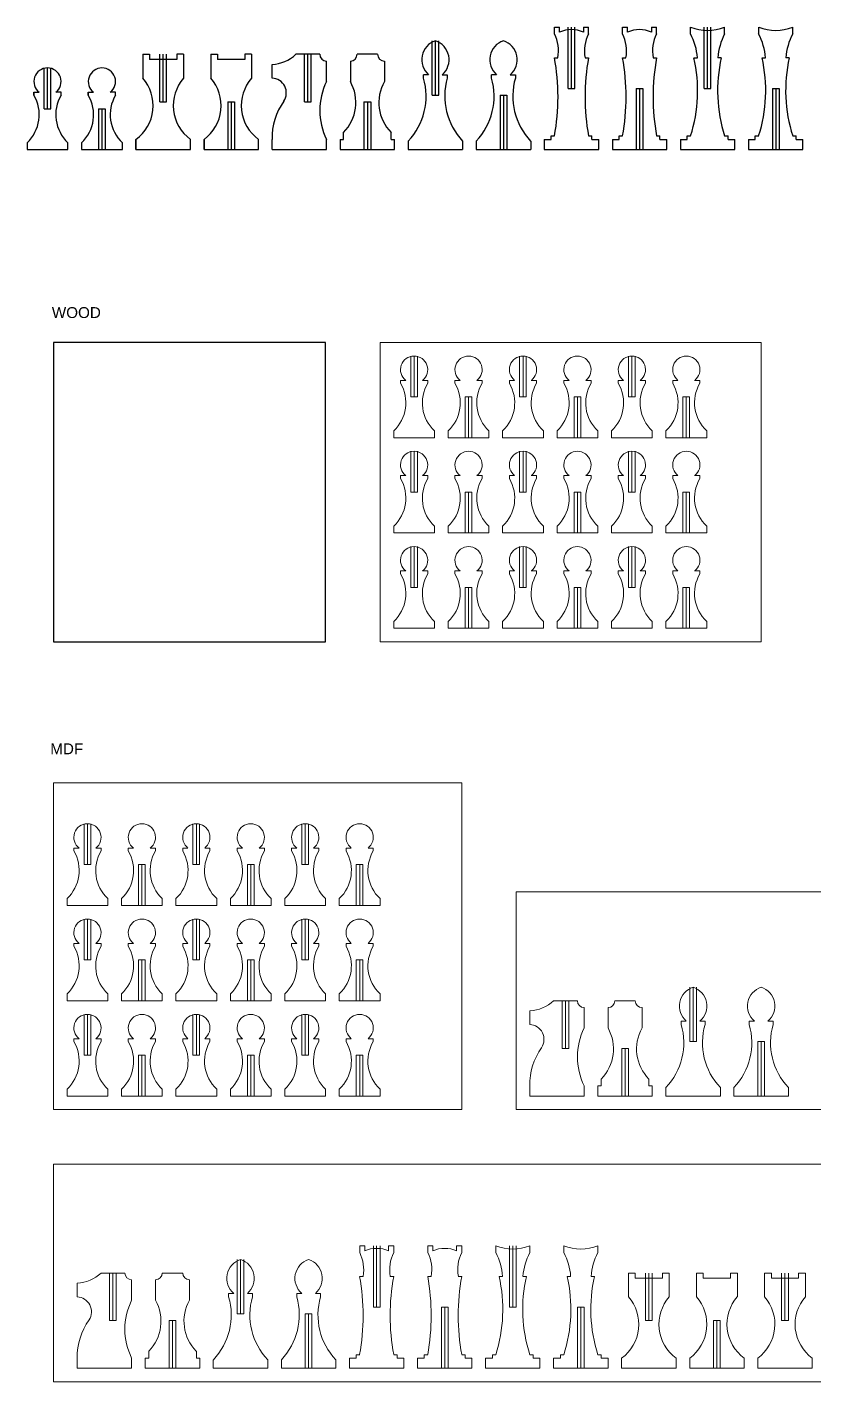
# Model space of a CAD drawing. Header units: inches. Extents: x 0.8 to 47.6, y -9.2 to 25.2.
# Drawn here: x 22.09 to 36.54, y -9.21 to 15.67 of the extents above; entities that cross this region are included whole.
import ezdxf

# ---------------------------------------------------------------- set-up
doc = ezdxf.new("R2010")
doc.units = ezdxf.units.IN
doc.header["$MEASUREMENT"] = 0
for name, color, linetype in [('Bishop', 4, 'Continuous'), ('King', 2, 'Continuous'), ('Knight', 5, 'Continuous'), ('Notches', 7, 'Continuous'), ('Pawn', 3, 'Continuous'), ('Queen', 6, 'Continuous'), ('Rook', 1, 'Continuous'), ('Stock', 7, 'Continuous')]:
    doc.layers.add(name, color=color, linetype=linetype)
doc.styles.get("Standard").update_dxf_attribs({"font": 'arial.ttf'})

# ---------------------------------------------------------------- blocks, each defined once
blk = doc.blocks.new('Pawn')
at = {"layer": 'Notches', "color": 1}
for p, q in [((0.313, 0.75), (0.313, 1.5)), ((0.375, 0.75), (0.375, 1.5)), ((0.436, 0.75), (0.436, 1.5)), ((0.313, 0.75), (0.375, 0.75)), ((0.375, 0.75), (0.436, 0.75)), ((1.313, 0.75), (1.375, 0.75)), ((1.313, 0.75), (1.313, 0)), ((1.375, 0.75), (1.375, 0)), ((1.375, 0.75), (1.436, 0.75)), ((1.436, 0.75), (1.436, 0))]:
    blk.add_line(p, q, dxfattribs=at)
at = {"layer": 'Pawn', "color": 1}
for p, q in [((0.125, 1.053), (0.125, 1)), ((1.125, 1.053), (1.125, 1))]:
    blk.add_line(p, q, dxfattribs=at)
for points in [[(0.125, 1), (0.125, 1.053), (0.221, 1.053)], [(0.625, 1), (0.625, 1.053), (0.529, 1.053)], [(1.125, 1), (1.125, 1.053), (1.221, 1.053)], [(1.625, 1), (1.625, 1.053), (1.529, 1.053)], [(0, 0.125), (0, 0), (0.75, 0), (0.75, 0.125)], [(1, 0.125), (1, 0), (1.75, 0), (1.75, 0.125)]]:
    blk.add_lwpolyline(points, dxfattribs=at)
for centre, radius, start, end in [((0.375, 1.25), 0.25, 307.9982, 232.0018), ((1.375, 1.25), 0.25, 307.9982, 232.0018), ((-0.485, 0.641), 0.708, 313.2333, 30.5065), ((1.235, 0.641), 0.708, 149.4935, 226.7667), ((0.515, 0.641), 0.708, 313.2333, 30.5065), ((2.235, 0.641), 0.708, 149.4935, 226.7667)]:
    blk.add_arc(centre, radius, start, end, dxfattribs=at)
blk = doc.blocks.new('Rook')
at = {"layer": 'Notches', "color": 1}
for p, q in [((0.438, 0.875), (0.438, 1.75)), ((0.5, 0.875), (0.5, 1.75)), ((0.561, 0.875), (0.561, 1.75)), ((0.438, 0.875), (0.5, 0.875)), ((0.5, 0.875), (0.561, 0.875)), ((1.688, 0.875), (1.75, 0.875)), ((1.688, 0.875), (1.688, 0)), ((1.75, 0.875), (1.75, 0)), ((1.75, 0.875), (1.811, 0.875)), ((1.811, 0.875), (1.811, 0))]:
    blk.add_line(p, q, dxfattribs=at)
at = {"layer": 'Rook', "color": 1}
for p, q in [((0.125, 1.75), (0.125, 1.312)), ((0.125, 1.75), (0.25, 1.75)), ((0.25, 1.75), (0.25, 1.656)), ((0.875, 1.75), (0.75, 1.75)), ((0.75, 1.75), (0.75, 1.656)), ((0.875, 1.75), (0.875, 1.312)), ((1.375, 1.75), (1.375, 1.312)), ((1.375, 1.75), (1.5, 1.75)), ((1.5, 1.75), (1.5, 1.656)), ((2.125, 1.75), (2, 1.75)), ((2, 1.75), (2, 1.656)), ((2.125, 1.75), (2.125, 1.312)), ((0.75, 1.656), (0.25, 1.656)), ((2, 1.656), (1.5, 1.656)), ((0, 0.188), (0, 0)), ((0, 0), (0, 0.188)), ((0, 0), (1, 0)), ((1, 0), (1, 0.188)), ((1.25, 0.188), (1.25, 0)), ((1.25, 0), (1.25, 0.188)), ((1.25, 0), (2.25, 0)), ((2.25, 0), (2.25, 0.188))]:
    blk.add_line(p, q, dxfattribs=at)
for centre, start, end in [((-0.453, 0.807), 306.1703, 41.1494), ((1.453, 0.807), 138.8506, 233.8297), ((0.797, 0.807), 306.1703, 41.1494), ((2.703, 0.807), 138.8506, 233.8297)]:
    blk.add_arc(centre, 0.768, start, end, dxfattribs=at)
blk = doc.blocks.new('Knight')
at = {"layer": 'Knight', "color": 1}
for p, q in [((0.875, 1.75), (0.438, 1.75)), ((1.938, 1.75), (1.562, 1.75)), ((0, 1.312), (0, 1.562)), ((1, 1.25), (1, 1.625)), ((1.438, 1.625), (1.438, 1.25)), ((2.062, 1.625), (2.062, 1.25)), ((1.312, 0.188), (1.312, 0.312)), ((2.188, 0.188), (2.188, 0.312)), ((0, 0), (0, 0.188)), ((0, 0), (1, 0)), ((1, 0), (1, 0.188)), ((1.25, 0.188), (1.25, 0)), ((1.25, 0.188), (1.312, 0.188)), ((1.25, 0), (2.25, 0)), ((2.188, 0.188), (2.25, 0.188)), ((2.25, 0), (2.25, 0.188))]:
    blk.add_line(p, q, dxfattribs=at)
for centre, radius, start, end in [((-0.044, 2.269), 0.708, 273.5448, 312.8524), ((1, 1.75), 0.125, 180, 270), ((1.438, 1.75), 0.125, 270, 0), ((2.062, 1.75), 0.125, 180, 270), ((-0.013, 1.038), 0.275, 326.9222, 87.2577), ((2.066, 0.719), 1.191, 153.519, 206.481), ((0.754, 0.864), 0.785, 315.3648, 29.4459), ((2.746, 0.864), 0.785, 150.5541, 224.6352), ((1.149, 0.214), 1.15, 144.1541, 181.3225)]:
    blk.add_arc(centre, radius, start, end, dxfattribs=at)
at = {"layer": 'Notches', "color": 1}
for p, q in [((0.595, 0.875), (0.595, 1.75)), ((0.656, 0.875), (0.656, 1.75)), ((0.718, 0.875), (0.718, 1.75)), ((0.595, 0.875), (0.656, 0.875)), ((0.656, 0.875), (0.718, 0.875)), ((1.688, 0.875), (1.75, 0.875)), ((1.688, 0.875), (1.688, 0)), ((1.75, 0.875), (1.75, 0)), ((1.75, 0.875), (1.811, 0.875)), ((1.811, 0.875), (1.811, 0))]:
    blk.add_line(p, q, dxfattribs=at)
blk = doc.blocks.new('Bishop')
at = {"layer": 'Bishop', "color": 1}
for p, q in [((0.375, 1.375), (0.281, 1.375)), ((0.281, 1.312), (0.281, 1.375)), ((0.625, 1.375), (0.719, 1.375)), ((0.719, 1.375), (0.719, 1.312)), ((1.625, 1.375), (1.531, 1.375)), ((1.531, 1.312), (1.531, 1.375)), ((1.875, 1.375), (1.969, 1.375)), ((1.969, 1.375), (1.969, 1.312)), ((0, 0.156), (0, 0)), ((0, 0), (1, 0)), ((1, 0.156), (1, 0)), ((1.25, 0.156), (1.25, 0)), ((1.25, 0), (2.25, 0)), ((2.25, 0.156), (2.25, 0))]:
    blk.add_line(p, q, dxfattribs=at)
for centre, radius, start, end in [((0.616, 1.652), 0.367, 108.4349, 228.9452), ((0.384, 1.652), 0.367, 311.0548, 71.5651), ((1.866, 1.652), 0.367, 108.4349, 228.9452), ((1.634, 1.652), 0.367, 311.0548, 71.5651), ((-0.864, 0.979), 1.193, 316.4213, 16.2361), ((1.864, 0.979), 1.193, 163.7639, 223.5787), ((0.386, 0.979), 1.193, 316.4213, 16.2361), ((3.114, 0.979), 1.193, 163.7639, 223.5787)]:
    blk.add_arc(centre, radius, start, end, dxfattribs=at)
at = {"layer": 'Notches', "color": 1}
for p, q in [((0.438, 1), (0.438, 2)), ((0.5, 1), (0.5, 2)), ((0.561, 1), (0.561, 2)), ((0.438, 1), (0.5, 1)), ((0.5, 1), (0.561, 1)), ((1.688, 1), (1.75, 1)), ((1.688, 1), (1.688, 0)), ((1.75, 1), (1.75, 0)), ((1.75, 1), (1.811, 1)), ((1.811, 1), (1.811, 0))]:
    blk.add_line(p, q, dxfattribs=at)
blk = doc.blocks.new('King')
at = {"layer": 'King', "color": 1}
for p, q in [((0.188, 2.25), (0.281, 2.25)), ((0.188, 2.125), (0.188, 2.25)), ((0.281, 2.156), (0.281, 2.25)), ((0.719, 2.25), (0.812, 2.25)), ((0.719, 2.25), (0.719, 2.156)), ((0.812, 2.125), (0.812, 2.25)), ((1.437, 2.25), (1.531, 2.25)), ((1.437, 2.125), (1.437, 2.25)), ((1.531, 2.156), (1.531, 2.25)), ((1.969, 2.25), (2.062, 2.25)), ((1.969, 2.25), (1.969, 2.156)), ((2.062, 2.125), (2.062, 2.25)), ((0.188, 1.688), (0.25, 1.688)), ((0.75, 1.688), (0.812, 1.688)), ((1.437, 1.688), (1.5, 1.688)), ((2, 1.688), (2.062, 1.688)), ((0.125, 0.25), (0.188, 0.25)), ((0.125, 0.188), (0.125, 0.25)), ((0.812, 0.25), (0.875, 0.25)), ((0.875, 0.188), (0.875, 0.25)), ((1.375, 0.25), (1.437, 0.25)), ((1.375, 0.188), (1.375, 0.25)), ((2.062, 0.25), (2.125, 0.25)), ((2.125, 0.188), (2.125, 0.25)), ((0, 0.188), (0, 0)), ((0, 0.188), (0.125, 0.188)), ((0, 0), (1, 0)), ((0.875, 0.188), (1, 0.188)), ((1, 0), (1, 0.188)), ((1.25, 0.188), (1.25, 0)), ((1.25, 0.188), (1.375, 0.188)), ((1.25, 0), (2.25, 0)), ((2.125, 0.188), (2.25, 0.188)), ((2.25, 0), (2.25, 0.188))]:
    blk.add_line(p, q, dxfattribs=at)
for centre, radius, start, end in [((-0.438, 1.812), 0.699, 349.6952, 26.5651), ((0.5, 1.669), 0.534, 65.8105, 114.1895), ((1.437, 1.812), 0.699, 153.4349, 190.3048), ((0.812, 1.812), 0.699, 349.6952, 26.5651), ((1.75, 1.669), 0.534, 65.8105, 114.1895), ((2.687, 1.812), 0.699, 153.4349, 190.3048), ((-3.789, 0.969), 4.041, 349.7546, 10.2454), ((4.789, 0.969), 4.041, 169.7546, 190.2454), ((-2.539, 0.969), 4.041, 349.7546, 10.2454), ((6.039, 0.969), 4.041, 169.7546, 190.2454)]:
    blk.add_arc(centre, radius, start, end, dxfattribs=at)
at = {"layer": 'Notches', "color": 1}
for p, q in [((0.438, 1.125), (0.438, 2.25)), ((0.5, 1.125), (0.5, 2.25)), ((0.561, 1.125), (0.561, 2.25)), ((0.438, 1.125), (0.5, 1.125)), ((0.5, 1.125), (0.561, 1.125)), ((1.688, 1.125), (1.75, 1.125)), ((1.688, 1.125), (1.688, 0)), ((1.75, 1.125), (1.75, 0)), ((1.75, 1.125), (1.811, 1.125)), ((1.811, 1.125), (1.811, 0))]:
    blk.add_line(p, q, dxfattribs=at)
blk = doc.blocks.new('Queen')
at = {"layer": 'Notches', "color": 1}
for p, q in [((0.438, 1.125), (0.438, 2.25)), ((0.5, 1.125), (0.5, 2.25)), ((0.561, 1.125), (0.561, 2.25)), ((0.438, 1.125), (0.5, 1.125)), ((0.5, 1.125), (0.561, 1.125)), ((1.689, 1.125), (1.75, 1.125)), ((1.689, 1.125), (1.689, 0)), ((1.75, 1.125), (1.75, 0)), ((1.75, 1.125), (1.812, 1.125)), ((1.812, 1.125), (1.812, 0))]:
    blk.add_line(p, q, dxfattribs=at)
at = {"layer": 'Queen', "color": 1}
for p, q in [((0.188, 2.125), (0.188, 2.25)), ((0.812, 2.125), (0.812, 2.25)), ((1.438, 2.125), (1.438, 2.25)), ((2.063, 2.125), (2.063, 2.25)), ((0.25, 1.688), (0.312, 1.688)), ((0.75, 1.688), (0.688, 1.688)), ((1.5, 1.688), (1.563, 1.688)), ((2, 1.688), (1.938, 1.688)), ((0.125, 0.25), (0.188, 0.25)), ((0.125, 0.188), (0.125, 0.25)), ((0.812, 0.25), (0.875, 0.25)), ((0.875, 0.188), (0.875, 0.25)), ((1.375, 0.25), (1.438, 0.25)), ((1.375, 0.188), (1.375, 0.25)), ((2.063, 0.25), (2.125, 0.25)), ((2.125, 0.188), (2.125, 0.25)), ((0, 0.188), (0, 0)), ((0, 0.188), (0.125, 0.188)), ((0, 0), (1, 0)), ((0.875, 0.188), (1, 0.188)), ((1, 0), (1, 0.188)), ((1.25, 0.188), (1.25, 0)), ((1.25, 0.188), (1.375, 0.188)), ((1.25, 0), (2.25, 0)), ((2.125, 0.188), (2.25, 0.188)), ((2.25, 0), (2.25, 0.188))]:
    blk.add_line(p, q, dxfattribs=at)
for centre, radius, start, end in [((0.5, 3), 0.812, 247.3801, 292.6199), ((1.75, 3), 0.812, 247.3801, 292.6199), ((-0.792, 1.609), 1.107, 4.0843, 27.8065), ((1.792, 1.609), 1.107, 152.1935, 175.9157), ((0.458, 1.609), 1.107, 4.0843, 27.8065), ((3.042, 1.609), 1.107, 152.1935, 175.9157), ((-2.417, 1.083), 2.734, 342.2553, 12.7656), ((3.417, 1.083), 2.734, 167.2344, 197.7447), ((-1.167, 1.083), 2.734, 342.2553, 12.7656), ((4.667, 1.083), 2.734, 167.2344, 197.7447)]:
    blk.add_arc(centre, radius, start, end, dxfattribs=at)

msp = doc.modelspace()

# ---------------------------------------------------------------- linework, layer by layer
at = {"layer": 'Bishop', "color": 5, "linetype": 'Continuous', "lineweight": 0}
for p, q in [((34.196, -2.588), (34.102, -2.588)), ((34.102, -2.65), (34.102, -2.588)), ((34.446, -2.588), (34.539, -2.588)), ((34.539, -2.588), (34.539, -2.65)), ((35.446, -2.588), (35.352, -2.588)), ((35.352, -2.65), (35.352, -2.588)), ((35.696, -2.588), (35.789, -2.588)), ((35.789, -2.588), (35.789, -2.65)), ((33.821, -3.807), (33.821, -3.963)), ((33.821, -3.963), (34.821, -3.963)), ((34.821, -3.807), (34.821, -3.963)), ((35.071, -3.807), (35.071, -3.963)), ((35.071, -3.963), (36.071, -3.963)), ((36.071, -3.807), (36.071, -3.963)), ((25.883, -7.588), (25.789, -7.588)), ((25.789, -7.65), (25.789, -7.588)), ((26.133, -7.588), (26.227, -7.588)), ((26.227, -7.588), (26.227, -7.65)), ((27.133, -7.588), (27.039, -7.588)), ((27.039, -7.65), (27.039, -7.588)), ((27.383, -7.588), (27.477, -7.588)), ((27.477, -7.588), (27.477, -7.65)), ((25.508, -8.807), (25.508, -8.963)), ((26.508, -8.807), (26.508, -8.963)), ((26.758, -8.807), (26.758, -8.963)), ((27.758, -8.807), (27.758, -8.963)), ((25.508, -8.963), (26.508, -8.963)), ((26.758, -8.963), (27.758, -8.963))]:
    msp.add_line(p, q, dxfattribs=at)
for centre, radius, start, end in [((34.437, -2.311), 0.367, 108.4349, 228.9452), ((34.205, -2.311), 0.367, 311.0548, 71.5651), ((35.687, -2.311), 0.367, 108.4349, 228.9452), ((35.455, -2.311), 0.367, 311.0548, 71.5651), ((32.956, -2.984), 1.193, 316.4213, 16.2361), ((35.685, -2.984), 1.193, 163.7639, 223.5787), ((34.206, -2.984), 1.193, 316.4213, 16.2361), ((36.935, -2.984), 1.193, 163.7639, 223.5787), ((26.124, -7.311), 0.367, 108.4349, 228.9452), ((25.892, -7.311), 0.367, 311.0548, 71.5651), ((27.374, -7.311), 0.367, 108.4349, 228.9452), ((27.142, -7.311), 0.367, 311.0548, 71.5651), ((24.644, -7.984), 1.193, 316.4213, 16.2361), ((27.373, -7.984), 1.193, 163.7639, 223.5787), ((25.894, -7.984), 1.193, 316.4213, 16.2361), ((28.623, -7.984), 1.193, 163.7639, 223.5787)]:
    msp.add_arc(centre, radius, start, end, dxfattribs=at)
at = {"layer": 'King', "color": 5, "linetype": 'Continuous', "lineweight": 0}
for p, q in [((28.196, -6.713), (28.289, -6.713)), ((28.196, -6.838), (28.196, -6.713)), ((28.289, -6.807), (28.289, -6.713)), ((28.727, -6.713), (28.821, -6.713)), ((28.727, -6.713), (28.727, -6.807)), ((28.821, -6.838), (28.821, -6.713)), ((29.446, -6.713), (29.539, -6.713)), ((29.446, -6.838), (29.446, -6.713)), ((29.539, -6.807), (29.539, -6.713)), ((29.977, -6.713), (30.071, -6.713)), ((29.977, -6.713), (29.977, -6.807)), ((30.071, -6.838), (30.071, -6.713)), ((28.196, -7.275), (28.258, -7.275)), ((28.758, -7.275), (28.821, -7.275)), ((29.446, -7.275), (29.508, -7.275)), ((30.008, -7.275), (30.071, -7.275)), ((28.008, -8.775), (28.008, -8.963)), ((28.008, -8.775), (28.133, -8.775)), ((28.133, -8.713), (28.196, -8.713)), ((28.133, -8.775), (28.133, -8.713)), ((28.821, -8.713), (28.883, -8.713)), ((28.883, -8.775), (28.883, -8.713)), ((28.883, -8.775), (29.008, -8.775)), ((29.008, -8.963), (29.008, -8.775)), ((29.258, -8.775), (29.258, -8.963)), ((29.258, -8.775), (29.383, -8.775)), ((29.383, -8.713), (29.446, -8.713)), ((29.383, -8.775), (29.383, -8.713)), ((30.071, -8.713), (30.133, -8.713)), ((30.133, -8.775), (30.133, -8.713)), ((30.133, -8.775), (30.258, -8.775)), ((30.258, -8.963), (30.258, -8.775)), ((28.008, -8.963), (29.008, -8.963)), ((29.258, -8.963), (30.258, -8.963))]:
    msp.add_line(p, q, dxfattribs=at)
for centre, radius, start, end in [((27.571, -7.15), 0.699, 349.6952, 26.5651), ((28.508, -7.294), 0.534, 65.8105, 114.1895), ((29.446, -7.15), 0.699, 153.4349, 190.3048), ((28.821, -7.15), 0.699, 349.6952, 26.5651), ((29.758, -7.294), 0.534, 65.8105, 114.1895), ((30.696, -7.15), 0.699, 153.4349, 190.3048), ((24.219, -7.994), 4.041, 349.7546, 10.2454), ((32.797, -7.994), 4.041, 169.7546, 190.2454), ((25.469, -7.994), 4.041, 349.7546, 10.2454), ((34.047, -7.994), 4.041, 169.7546, 190.2454)]:
    msp.add_arc(centre, radius, start, end, dxfattribs=at)
at = {"layer": 'Knight', "color": 5, "linetype": 'Continuous', "lineweight": 0}
for p, q in [((32.196, -2.213), (31.758, -2.213)), ((33.258, -2.213), (32.883, -2.213)), ((31.321, -2.65), (31.321, -2.4)), ((32.321, -2.713), (32.321, -2.338)), ((32.758, -2.338), (32.758, -2.713)), ((33.383, -2.338), (33.383, -2.713)), ((32.633, -3.775), (32.633, -3.65)), ((33.508, -3.775), (33.508, -3.65)), ((31.321, -3.963), (31.321, -3.775)), ((31.321, -3.963), (32.321, -3.963)), ((32.321, -3.963), (32.321, -3.775)), ((32.571, -3.775), (32.571, -3.963)), ((32.571, -3.775), (32.633, -3.775)), ((32.571, -3.963), (33.571, -3.963)), ((33.508, -3.775), (33.571, -3.775)), ((33.571, -3.963), (33.571, -3.775)), ((23.883, -7.213), (23.446, -7.213)), ((24.946, -7.213), (24.571, -7.213)), ((23.008, -7.65), (23.008, -7.4)), ((24.008, -7.713), (24.008, -7.338)), ((24.446, -7.338), (24.446, -7.713)), ((25.071, -7.338), (25.071, -7.713)), ((24.321, -8.775), (24.321, -8.65)), ((25.196, -8.775), (25.196, -8.65)), ((23.008, -8.963), (23.008, -8.775)), ((24.008, -8.963), (24.008, -8.775)), ((24.258, -8.775), (24.258, -8.963)), ((24.258, -8.775), (24.321, -8.775)), ((25.196, -8.775), (25.258, -8.775)), ((25.258, -8.963), (25.258, -8.775)), ((23.008, -8.963), (24.008, -8.963)), ((24.258, -8.963), (25.258, -8.963))]:
    msp.add_line(p, q, dxfattribs=at)
for centre, radius, start, end in [((31.277, -1.694), 0.708, 273.5448, 312.8524), ((32.321, -2.213), 0.125, 180, 270), ((32.758, -2.213), 0.125, 270, 0), ((33.383, -2.213), 0.125, 180, 270), ((31.307, -2.925), 0.275, 326.9222, 87.2577), ((33.387, -3.244), 1.191, 153.519, 206.481), ((32.074, -3.099), 0.785, 315.3648, 29.4459), ((34.067, -3.099), 0.785, 150.5541, 224.6352), ((32.47, -3.749), 1.15, 144.1541, 181.3225), ((22.964, -6.694), 0.708, 273.5448, 312.8524), ((24.008, -7.213), 0.125, 180, 270), ((24.446, -7.213), 0.125, 270, 0), ((25.071, -7.213), 0.125, 180, 270), ((22.995, -7.925), 0.275, 326.9222, 87.2577), ((25.074, -8.244), 1.191, 153.519, 206.481), ((23.762, -8.099), 0.785, 315.3648, 29.4459), ((25.754, -8.099), 0.785, 150.5541, 224.6352), ((24.158, -8.749), 1.15, 144.1541, 181.3225)]:
    msp.add_arc(centre, radius, start, end, dxfattribs=at)
at = {"layer": 'Notches', "color": 5, "linetype": 'Continuous', "lineweight": 0}
for p, q in [((29.134, 8.877), (29.134, 9.627)), ((29.196, 8.877), (29.196, 9.627)), ((29.257, 8.877), (29.257, 9.627)), ((31.134, 8.877), (31.134, 9.627)), ((31.196, 8.877), (31.196, 9.627)), ((31.257, 8.877), (31.257, 9.627)), ((33.134, 8.877), (33.134, 9.627)), ((33.196, 8.877), (33.196, 9.627)), ((33.257, 8.877), (33.257, 9.627)), ((29.134, 8.877), (29.196, 8.877)), ((29.196, 8.877), (29.257, 8.877)), ((30.134, 8.877), (30.196, 8.877)), ((30.134, 8.877), (30.134, 8.127)), ((30.196, 8.877), (30.196, 8.127)), ((30.196, 8.877), (30.257, 8.877)), ((30.257, 8.877), (30.257, 8.127)), ((31.134, 8.877), (31.196, 8.877)), ((31.196, 8.877), (31.257, 8.877)), ((32.134, 8.877), (32.196, 8.877)), ((32.134, 8.877), (32.134, 8.127)), ((32.196, 8.877), (32.196, 8.127)), ((32.196, 8.877), (32.257, 8.877)), ((32.257, 8.877), (32.257, 8.127)), ((33.134, 8.877), (33.196, 8.877)), ((33.196, 8.877), (33.257, 8.877)), ((34.134, 8.877), (34.196, 8.877)), ((34.134, 8.877), (34.134, 8.127)), ((34.196, 8.877), (34.196, 8.127)), ((34.196, 8.877), (34.257, 8.877)), ((34.257, 8.877), (34.257, 8.127)), ((29.134, 7.127), (29.134, 7.877)), ((29.196, 7.127), (29.196, 7.877)), ((29.257, 7.127), (29.257, 7.877)), ((31.134, 7.127), (31.134, 7.877)), ((31.196, 7.127), (31.196, 7.877)), ((31.257, 7.127), (31.257, 7.877)), ((33.134, 7.127), (33.134, 7.877)), ((33.196, 7.127), (33.196, 7.877)), ((33.257, 7.127), (33.257, 7.877)), ((29.134, 7.127), (29.196, 7.127)), ((29.196, 7.127), (29.257, 7.127)), ((30.134, 7.127), (30.196, 7.127)), ((30.134, 7.127), (30.134, 6.377)), ((30.196, 7.127), (30.196, 6.377)), ((30.196, 7.127), (30.257, 7.127)), ((30.257, 7.127), (30.257, 6.377)), ((31.134, 7.127), (31.196, 7.127)), ((31.196, 7.127), (31.257, 7.127)), ((32.134, 7.127), (32.196, 7.127)), ((32.134, 7.127), (32.134, 6.377)), ((32.196, 7.127), (32.196, 6.377)), ((32.196, 7.127), (32.257, 7.127)), ((32.257, 7.127), (32.257, 6.377)), ((33.134, 7.127), (33.196, 7.127)), ((33.196, 7.127), (33.257, 7.127)), ((34.134, 7.127), (34.196, 7.127)), ((34.134, 7.127), (34.134, 6.377)), ((34.196, 7.127), (34.196, 6.377)), ((34.196, 7.127), (34.257, 7.127)), ((34.257, 7.127), (34.257, 6.377)), ((29.134, 5.377), (29.134, 6.127)), ((29.196, 5.377), (29.196, 6.127)), ((29.257, 5.377), (29.257, 6.127)), ((31.134, 5.377), (31.134, 6.127)), ((31.196, 5.377), (31.196, 6.127)), ((31.257, 5.377), (31.257, 6.127)), ((33.134, 5.377), (33.134, 6.127)), ((33.196, 5.377), (33.196, 6.127)), ((33.257, 5.377), (33.257, 6.127)), ((29.134, 5.377), (29.196, 5.377)), ((29.196, 5.377), (29.257, 5.377)), ((30.134, 5.377), (30.196, 5.377)), ((30.134, 5.377), (30.134, 4.627)), ((30.196, 5.377), (30.196, 4.627)), ((30.196, 5.377), (30.257, 5.377)), ((30.257, 5.377), (30.257, 4.627)), ((31.134, 5.377), (31.196, 5.377)), ((31.196, 5.377), (31.257, 5.377)), ((32.134, 5.377), (32.196, 5.377)), ((32.134, 5.377), (32.134, 4.627)), ((32.196, 5.377), (32.196, 4.627)), ((32.196, 5.377), (32.257, 5.377)), ((32.257, 5.377), (32.257, 4.627)), ((33.134, 5.377), (33.196, 5.377)), ((33.196, 5.377), (33.257, 5.377)), ((34.134, 5.377), (34.196, 5.377)), ((34.134, 5.377), (34.134, 4.627)), ((34.196, 5.377), (34.196, 4.627)), ((34.196, 5.377), (34.257, 5.377)), ((34.257, 5.377), (34.257, 4.627)), ((23.134, 0.287), (23.134, 1.037)), ((23.196, 0.287), (23.196, 1.037)), ((23.257, 0.287), (23.257, 1.037)), ((25.134, 0.287), (25.134, 1.037)), ((25.196, 0.287), (25.196, 1.037)), ((25.257, 0.287), (25.257, 1.037)), ((27.134, 0.287), (27.134, 1.037)), ((27.196, 0.287), (27.196, 1.037)), ((27.257, 0.287), (27.257, 1.037)), ((23.134, 0.287), (23.196, 0.287)), ((23.196, 0.287), (23.257, 0.287)), ((24.134, 0.287), (24.196, 0.287)), ((24.134, 0.287), (24.134, -0.463)), ((24.196, 0.287), (24.196, -0.463)), ((24.196, 0.287), (24.257, 0.287)), ((24.257, 0.287), (24.257, -0.463)), ((25.134, 0.287), (25.196, 0.287)), ((25.196, 0.287), (25.257, 0.287)), ((26.134, 0.287), (26.196, 0.287)), ((26.134, 0.287), (26.134, -0.463)), ((26.196, 0.287), (26.196, -0.463)), ((26.196, 0.287), (26.257, 0.287)), ((26.257, 0.287), (26.257, -0.463)), ((27.134, 0.287), (27.196, 0.287)), ((27.196, 0.287), (27.257, 0.287)), ((28.134, 0.287), (28.196, 0.287)), ((28.134, 0.287), (28.134, -0.463)), ((28.196, 0.287), (28.196, -0.463)), ((28.196, 0.287), (28.257, 0.287)), ((28.257, 0.287), (28.257, -0.463)), ((23.134, -1.463), (23.134, -0.713)), ((23.196, -1.463), (23.196, -0.713)), ((23.257, -1.463), (23.257, -0.713)), ((25.134, -1.463), (25.134, -0.713)), ((25.196, -1.463), (25.196, -0.713)), ((25.257, -1.463), (25.257, -0.713)), ((27.134, -1.463), (27.134, -0.713)), ((27.196, -1.463), (27.196, -0.713)), ((27.257, -1.463), (27.257, -0.713)), ((23.134, -1.463), (23.196, -1.463)), ((23.196, -1.463), (23.257, -1.463)), ((24.134, -1.463), (24.196, -1.463)), ((24.134, -1.463), (24.134, -2.213)), ((24.196, -1.463), (24.196, -2.213)), ((24.196, -1.463), (24.257, -1.463)), ((24.257, -1.463), (24.257, -2.213)), ((25.134, -1.463), (25.196, -1.463)), ((25.196, -1.463), (25.257, -1.463)), ((26.134, -1.463), (26.196, -1.463)), ((26.134, -1.463), (26.134, -2.213)), ((26.196, -1.463), (26.196, -2.213)), ((26.196, -1.463), (26.257, -1.463)), ((26.257, -1.463), (26.257, -2.213)), ((27.134, -1.463), (27.196, -1.463)), ((27.196, -1.463), (27.257, -1.463)), ((28.134, -1.463), (28.196, -1.463)), ((28.134, -1.463), (28.134, -2.213)), ((28.196, -1.463), (28.196, -2.213)), ((28.196, -1.463), (28.257, -1.463)), ((28.257, -1.463), (28.257, -2.213)), ((34.259, -2.963), (34.259, -1.963)), ((34.321, -2.963), (34.321, -1.963)), ((34.382, -2.963), (34.382, -1.963)), ((31.915, -3.088), (31.915, -2.213)), ((31.977, -3.088), (31.977, -2.213)), ((32.038, -3.088), (32.038, -2.213)), ((23.134, -3.213), (23.134, -2.463)), ((23.196, -3.213), (23.196, -2.463)), ((23.257, -3.213), (23.257, -2.463)), ((25.134, -3.213), (25.134, -2.463)), ((25.196, -3.213), (25.196, -2.463)), ((25.257, -3.213), (25.257, -2.463)), ((27.134, -3.213), (27.134, -2.463)), ((27.196, -3.213), (27.196, -2.463)), ((27.257, -3.213), (27.257, -2.463)), ((34.259, -2.963), (34.321, -2.963)), ((34.321, -2.963), (34.382, -2.963)), ((35.509, -2.963), (35.571, -2.963)), ((35.509, -2.963), (35.509, -3.963)), ((35.571, -2.963), (35.571, -3.963)), ((35.571, -2.963), (35.632, -2.963)), ((35.632, -2.963), (35.632, -3.963)), ((23.134, -3.213), (23.196, -3.213)), ((23.196, -3.213), (23.257, -3.213)), ((24.134, -3.213), (24.196, -3.213)), ((24.134, -3.213), (24.134, -3.963)), ((24.196, -3.213), (24.196, -3.963)), ((24.196, -3.213), (24.257, -3.213)), ((24.257, -3.213), (24.257, -3.963)), ((25.134, -3.213), (25.196, -3.213)), ((25.196, -3.213), (25.257, -3.213)), ((26.134, -3.213), (26.196, -3.213)), ((26.134, -3.213), (26.134, -3.963)), ((26.196, -3.213), (26.196, -3.963)), ((26.196, -3.213), (26.257, -3.213)), ((26.257, -3.213), (26.257, -3.963)), ((27.134, -3.213), (27.196, -3.213)), ((27.196, -3.213), (27.257, -3.213)), ((28.134, -3.213), (28.196, -3.213)), ((28.134, -3.213), (28.134, -3.963)), ((28.196, -3.213), (28.196, -3.963)), ((28.196, -3.213), (28.257, -3.213)), ((28.257, -3.213), (28.257, -3.963)), ((31.915, -3.088), (31.977, -3.088)), ((31.977, -3.088), (32.038, -3.088)), ((33.009, -3.088), (33.071, -3.088)), ((33.009, -3.088), (33.009, -3.963)), ((33.071, -3.088), (33.071, -3.963)), ((33.071, -3.088), (33.132, -3.088)), ((33.132, -3.088), (33.132, -3.963)), ((28.447, -7.838), (28.447, -6.713)), ((28.508, -7.838), (28.508, -6.713)), ((28.57, -7.838), (28.57, -6.713)), ((30.947, -7.838), (30.947, -6.713)), ((31.008, -7.838), (31.008, -6.713)), ((31.07, -7.838), (31.07, -6.713)), ((25.947, -7.963), (25.947, -6.963)), ((26.008, -7.963), (26.008, -6.963)), ((26.07, -7.963), (26.07, -6.963)), ((23.603, -8.088), (23.603, -7.213)), ((23.664, -8.088), (23.664, -7.213)), ((23.726, -8.088), (23.726, -7.213)), ((33.447, -8.088), (33.447, -7.213)), ((33.508, -8.088), (33.508, -7.213)), ((33.57, -8.088), (33.57, -7.213)), ((35.947, -8.088), (35.947, -7.213)), ((36.008, -8.088), (36.008, -7.213)), ((36.07, -8.088), (36.07, -7.213)), ((28.447, -7.838), (28.508, -7.838)), ((28.508, -7.838), (28.57, -7.838)), ((29.697, -7.838), (29.758, -7.838)), ((29.697, -7.838), (29.697, -8.963)), ((29.758, -7.838), (29.758, -8.963)), ((29.758, -7.838), (29.82, -7.838)), ((29.82, -7.838), (29.82, -8.963)), ((30.947, -7.838), (31.008, -7.838)), ((31.008, -7.838), (31.07, -7.838)), ((32.197, -7.838), (32.258, -7.838)), ((32.197, -7.838), (32.197, -8.963)), ((32.258, -7.838), (32.258, -8.963)), ((32.258, -7.838), (32.32, -7.838)), ((32.32, -7.838), (32.32, -8.963)), ((23.603, -8.088), (23.664, -8.088)), ((23.664, -8.088), (23.726, -8.088)), ((24.697, -8.088), (24.758, -8.088)), ((24.697, -8.088), (24.697, -8.963)), ((24.758, -8.088), (24.758, -8.963)), ((24.758, -8.088), (24.82, -8.088)), ((24.82, -8.088), (24.82, -8.963)), ((25.947, -7.963), (26.008, -7.963)), ((26.008, -7.963), (26.07, -7.963)), ((27.197, -7.963), (27.258, -7.963)), ((27.197, -7.963), (27.197, -8.963)), ((27.258, -7.963), (27.258, -8.963)), ((27.258, -7.963), (27.32, -7.963)), ((27.32, -7.963), (27.32, -8.963)), ((33.447, -8.088), (33.508, -8.088)), ((33.508, -8.088), (33.57, -8.088)), ((34.697, -8.088), (34.758, -8.088)), ((34.697, -8.088), (34.697, -8.963)), ((34.758, -8.088), (34.758, -8.963)), ((34.758, -8.088), (34.82, -8.088)), ((34.82, -8.088), (34.82, -8.963)), ((35.947, -8.088), (36.008, -8.088)), ((36.008, -8.088), (36.07, -8.088))]:
    msp.add_line(p, q, dxfattribs=at)
at = {"layer": 'Pawn', "color": 5, "linetype": 'Continuous', "lineweight": 0}
for p, q in [((28.946, 9.18), (28.946, 9.127)), ((29.946, 9.18), (29.946, 9.127)), ((30.946, 9.18), (30.946, 9.127)), ((31.946, 9.18), (31.946, 9.127)), ((32.946, 9.18), (32.946, 9.127)), ((33.946, 9.18), (33.946, 9.127)), ((28.946, 7.43), (28.946, 7.377)), ((29.946, 7.43), (29.946, 7.377)), ((30.946, 7.43), (30.946, 7.377)), ((31.946, 7.43), (31.946, 7.377)), ((32.946, 7.43), (32.946, 7.377)), ((33.946, 7.43), (33.946, 7.377)), ((28.946, 5.68), (28.946, 5.627)), ((29.946, 5.68), (29.946, 5.627)), ((30.946, 5.68), (30.946, 5.627)), ((31.946, 5.68), (31.946, 5.627)), ((32.946, 5.68), (32.946, 5.627)), ((33.946, 5.68), (33.946, 5.627)), ((22.946, 0.59), (22.946, 0.537)), ((23.946, 0.59), (23.946, 0.537)), ((24.946, 0.59), (24.946, 0.537)), ((25.946, 0.59), (25.946, 0.537)), ((26.946, 0.59), (26.946, 0.537)), ((27.946, 0.59), (27.946, 0.537)), ((22.946, -1.16), (22.946, -1.213)), ((23.946, -1.16), (23.946, -1.213)), ((24.946, -1.16), (24.946, -1.213)), ((25.946, -1.16), (25.946, -1.213)), ((26.946, -1.16), (26.946, -1.213)), ((27.946, -1.16), (27.946, -1.213)), ((22.946, -2.91), (22.946, -2.963)), ((23.946, -2.91), (23.946, -2.963)), ((24.946, -2.91), (24.946, -2.963)), ((25.946, -2.91), (25.946, -2.963)), ((26.946, -2.91), (26.946, -2.963)), ((27.946, -2.91), (27.946, -2.963))]:
    msp.add_line(p, q, dxfattribs=at)
for points in [[(28.946, 9.127), (28.946, 9.18), (29.042, 9.18)], [(29.446, 9.127), (29.446, 9.18), (29.349, 9.18)], [(29.946, 9.127), (29.946, 9.18), (30.042, 9.18)], [(30.446, 9.127), (30.446, 9.18), (30.349, 9.18)], [(30.946, 9.127), (30.946, 9.18), (31.042, 9.18)], [(31.446, 9.127), (31.446, 9.18), (31.349, 9.18)], [(31.946, 9.127), (31.946, 9.18), (32.042, 9.18)], [(32.446, 9.127), (32.446, 9.18), (32.349, 9.18)], [(32.946, 9.127), (32.946, 9.18), (33.042, 9.18)], [(33.446, 9.127), (33.446, 9.18), (33.349, 9.18)], [(33.946, 9.127), (33.946, 9.18), (34.042, 9.18)], [(34.446, 9.127), (34.446, 9.18), (34.349, 9.18)], [(28.821, 8.252), (28.821, 8.127), (29.571, 8.127), (29.571, 8.252)], [(29.821, 8.252), (29.821, 8.127), (30.571, 8.127), (30.571, 8.252)], [(30.821, 8.252), (30.821, 8.127), (31.571, 8.127), (31.571, 8.252)], [(31.821, 8.252), (31.821, 8.127), (32.571, 8.127), (32.571, 8.252)], [(32.821, 8.252), (32.821, 8.127), (33.571, 8.127), (33.571, 8.252)], [(33.821, 8.252), (33.821, 8.127), (34.571, 8.127), (34.571, 8.252)], [(28.946, 7.377), (28.946, 7.43), (29.042, 7.43)], [(29.446, 7.377), (29.446, 7.43), (29.349, 7.43)], [(29.946, 7.377), (29.946, 7.43), (30.042, 7.43)], [(30.446, 7.377), (30.446, 7.43), (30.349, 7.43)], [(30.946, 7.377), (30.946, 7.43), (31.042, 7.43)], [(31.446, 7.377), (31.446, 7.43), (31.349, 7.43)], [(31.946, 7.377), (31.946, 7.43), (32.042, 7.43)], [(32.446, 7.377), (32.446, 7.43), (32.349, 7.43)], [(32.946, 7.377), (32.946, 7.43), (33.042, 7.43)], [(33.446, 7.377), (33.446, 7.43), (33.349, 7.43)], [(33.946, 7.377), (33.946, 7.43), (34.042, 7.43)], [(34.446, 7.377), (34.446, 7.43), (34.349, 7.43)], [(28.821, 6.502), (28.821, 6.377), (29.571, 6.377), (29.571, 6.502)], [(29.821, 6.502), (29.821, 6.377), (30.571, 6.377), (30.571, 6.502)], [(30.821, 6.502), (30.821, 6.377), (31.571, 6.377), (31.571, 6.502)], [(31.821, 6.502), (31.821, 6.377), (32.571, 6.377), (32.571, 6.502)], [(32.821, 6.502), (32.821, 6.377), (33.571, 6.377), (33.571, 6.502)], [(33.821, 6.502), (33.821, 6.377), (34.571, 6.377), (34.571, 6.502)], [(28.946, 5.627), (28.946, 5.68), (29.042, 5.68)], [(29.446, 5.627), (29.446, 5.68), (29.349, 5.68)], [(29.946, 5.627), (29.946, 5.68), (30.042, 5.68)], [(30.446, 5.627), (30.446, 5.68), (30.349, 5.68)], [(30.946, 5.627), (30.946, 5.68), (31.042, 5.68)], [(31.446, 5.627), (31.446, 5.68), (31.349, 5.68)], [(31.946, 5.627), (31.946, 5.68), (32.042, 5.68)], [(32.446, 5.627), (32.446, 5.68), (32.349, 5.68)], [(32.946, 5.627), (32.946, 5.68), (33.042, 5.68)], [(33.446, 5.627), (33.446, 5.68), (33.349, 5.68)], [(33.946, 5.627), (33.946, 5.68), (34.042, 5.68)], [(34.446, 5.627), (34.446, 5.68), (34.349, 5.68)], [(28.821, 4.752), (28.821, 4.627), (29.571, 4.627), (29.571, 4.752)], [(29.821, 4.752), (29.821, 4.627), (30.571, 4.627), (30.571, 4.752)], [(30.821, 4.752), (30.821, 4.627), (31.571, 4.627), (31.571, 4.752)], [(31.821, 4.752), (31.821, 4.627), (32.571, 4.627), (32.571, 4.752)], [(32.821, 4.752), (32.821, 4.627), (33.571, 4.627), (33.571, 4.752)], [(33.821, 4.752), (33.821, 4.627), (34.571, 4.627), (34.571, 4.752)], [(22.946, 0.537), (22.946, 0.59), (23.042, 0.59)], [(23.446, 0.537), (23.446, 0.59), (23.349, 0.59)], [(23.946, 0.537), (23.946, 0.59), (24.042, 0.59)], [(24.446, 0.537), (24.446, 0.59), (24.349, 0.59)], [(24.946, 0.537), (24.946, 0.59), (25.042, 0.59)], [(25.446, 0.537), (25.446, 0.59), (25.349, 0.59)], [(25.946, 0.537), (25.946, 0.59), (26.042, 0.59)], [(26.446, 0.537), (26.446, 0.59), (26.349, 0.59)], [(26.946, 0.537), (26.946, 0.59), (27.042, 0.59)], [(27.446, 0.537), (27.446, 0.59), (27.349, 0.59)], [(27.946, 0.537), (27.946, 0.59), (28.042, 0.59)], [(28.446, 0.537), (28.446, 0.59), (28.349, 0.59)], [(22.821, -0.338), (22.821, -0.463), (23.571, -0.463), (23.571, -0.338)], [(23.821, -0.338), (23.821, -0.463), (24.571, -0.463), (24.571, -0.338)], [(24.821, -0.338), (24.821, -0.463), (25.571, -0.463), (25.571, -0.338)], [(25.821, -0.338), (25.821, -0.463), (26.571, -0.463), (26.571, -0.338)], [(26.821, -0.338), (26.821, -0.463), (27.571, -0.463), (27.571, -0.338)], [(27.821, -0.338), (27.821, -0.463), (28.571, -0.463), (28.571, -0.338)], [(22.946, -1.213), (22.946, -1.16), (23.042, -1.16)], [(23.446, -1.213), (23.446, -1.16), (23.349, -1.16)], [(23.946, -1.213), (23.946, -1.16), (24.042, -1.16)], [(24.446, -1.213), (24.446, -1.16), (24.349, -1.16)], [(24.946, -1.213), (24.946, -1.16), (25.042, -1.16)], [(25.446, -1.213), (25.446, -1.16), (25.349, -1.16)], [(25.946, -1.213), (25.946, -1.16), (26.042, -1.16)], [(26.446, -1.213), (26.446, -1.16), (26.349, -1.16)], [(26.946, -1.213), (26.946, -1.16), (27.042, -1.16)], [(27.446, -1.213), (27.446, -1.16), (27.349, -1.16)], [(27.946, -1.213), (27.946, -1.16), (28.042, -1.16)], [(28.446, -1.213), (28.446, -1.16), (28.349, -1.16)], [(22.821, -2.088), (22.821, -2.213), (23.571, -2.213), (23.571, -2.088)], [(23.821, -2.088), (23.821, -2.213), (24.571, -2.213), (24.571, -2.088)], [(24.821, -2.088), (24.821, -2.213), (25.571, -2.213), (25.571, -2.088)], [(25.821, -2.088), (25.821, -2.213), (26.571, -2.213), (26.571, -2.088)], [(26.821, -2.088), (26.821, -2.213), (27.571, -2.213), (27.571, -2.088)], [(27.821, -2.088), (27.821, -2.213), (28.571, -2.213), (28.571, -2.088)], [(22.946, -2.963), (22.946, -2.91), (23.042, -2.91)], [(23.446, -2.963), (23.446, -2.91), (23.349, -2.91)], [(23.946, -2.963), (23.946, -2.91), (24.042, -2.91)], [(24.446, -2.963), (24.446, -2.91), (24.349, -2.91)], [(24.946, -2.963), (24.946, -2.91), (25.042, -2.91)], [(25.446, -2.963), (25.446, -2.91), (25.349, -2.91)], [(25.946, -2.963), (25.946, -2.91), (26.042, -2.91)], [(26.446, -2.963), (26.446, -2.91), (26.349, -2.91)], [(26.946, -2.963), (26.946, -2.91), (27.042, -2.91)], [(27.446, -2.963), (27.446, -2.91), (27.349, -2.91)], [(27.946, -2.963), (27.946, -2.91), (28.042, -2.91)], [(28.446, -2.963), (28.446, -2.91), (28.349, -2.91)], [(22.821, -3.838), (22.821, -3.963), (23.571, -3.963), (23.571, -3.838)], [(23.821, -3.838), (23.821, -3.963), (24.571, -3.963), (24.571, -3.838)], [(24.821, -3.838), (24.821, -3.963), (25.571, -3.963), (25.571, -3.838)], [(25.821, -3.838), (25.821, -3.963), (26.571, -3.963), (26.571, -3.838)], [(26.821, -3.838), (26.821, -3.963), (27.571, -3.963), (27.571, -3.838)], [(27.821, -3.838), (27.821, -3.963), (28.571, -3.963), (28.571, -3.838)]]:
    msp.add_lwpolyline(points, dxfattribs=at)
for centre, radius, start, end in [((29.196, 9.377), 0.25, 307.9982, 232.0018), ((30.196, 9.377), 0.25, 307.9982, 232.0018), ((31.196, 9.377), 0.25, 307.9982, 232.0018), ((32.196, 9.377), 0.25, 307.9982, 232.0018), ((33.196, 9.377), 0.25, 307.9982, 232.0018), ((34.196, 9.377), 0.25, 307.9982, 232.0018), ((28.336, 8.767), 0.708, 313.2333, 30.5065), ((30.055, 8.767), 0.708, 149.4935, 226.7667), ((29.336, 8.767), 0.708, 313.2333, 30.5065), ((31.055, 8.767), 0.708, 149.4935, 226.7667), ((30.336, 8.767), 0.708, 313.2333, 30.5065), ((32.055, 8.767), 0.708, 149.4935, 226.7667), ((31.336, 8.767), 0.708, 313.2333, 30.5065), ((33.055, 8.767), 0.708, 149.4935, 226.7667), ((32.336, 8.767), 0.708, 313.2333, 30.5065), ((34.055, 8.767), 0.708, 149.4935, 226.7667), ((33.336, 8.767), 0.708, 313.2333, 30.5065), ((35.055, 8.767), 0.708, 149.4935, 226.7667), ((29.196, 7.627), 0.25, 307.9982, 232.0018), ((30.196, 7.627), 0.25, 307.9982, 232.0018), ((31.196, 7.627), 0.25, 307.9982, 232.0018), ((32.196, 7.627), 0.25, 307.9982, 232.0018), ((33.196, 7.627), 0.25, 307.9982, 232.0018), ((34.196, 7.627), 0.25, 307.9982, 232.0018), ((28.336, 7.017), 0.708, 313.2333, 30.5065), ((30.055, 7.017), 0.708, 149.4935, 226.7667), ((29.336, 7.017), 0.708, 313.2333, 30.5065), ((31.055, 7.017), 0.708, 149.4935, 226.7667), ((30.336, 7.017), 0.708, 313.2333, 30.5065), ((32.055, 7.017), 0.708, 149.4935, 226.7667), ((31.336, 7.017), 0.708, 313.2333, 30.5065), ((33.055, 7.017), 0.708, 149.4935, 226.7667), ((32.336, 7.017), 0.708, 313.2333, 30.5065), ((34.055, 7.017), 0.708, 149.4935, 226.7667), ((33.336, 7.017), 0.708, 313.2333, 30.5065), ((35.055, 7.017), 0.708, 149.4935, 226.7667), ((29.196, 5.877), 0.25, 307.9982, 232.0018), ((30.196, 5.877), 0.25, 307.9982, 232.0018), ((31.196, 5.877), 0.25, 307.9982, 232.0018), ((32.196, 5.877), 0.25, 307.9982, 232.0018), ((33.196, 5.877), 0.25, 307.9982, 232.0018), ((34.196, 5.877), 0.25, 307.9982, 232.0018), ((28.336, 5.267), 0.708, 313.2333, 30.5065), ((30.055, 5.267), 0.708, 149.4935, 226.7667), ((29.336, 5.267), 0.708, 313.2333, 30.5065), ((31.055, 5.267), 0.708, 149.4935, 226.7667), ((30.336, 5.267), 0.708, 313.2333, 30.5065), ((32.055, 5.267), 0.708, 149.4935, 226.7667), ((31.336, 5.267), 0.708, 313.2333, 30.5065), ((33.055, 5.267), 0.708, 149.4935, 226.7667), ((32.336, 5.267), 0.708, 313.2333, 30.5065), ((34.055, 5.267), 0.708, 149.4935, 226.7667), ((33.336, 5.267), 0.708, 313.2333, 30.5065), ((35.055, 5.267), 0.708, 149.4935, 226.7667), ((23.196, 0.787), 0.25, 307.9982, 232.0018), ((24.196, 0.787), 0.25, 307.9982, 232.0018), ((25.196, 0.787), 0.25, 307.9982, 232.0018), ((26.196, 0.787), 0.25, 307.9982, 232.0018), ((27.196, 0.787), 0.25, 307.9982, 232.0018), ((28.196, 0.787), 0.25, 307.9982, 232.0018), ((22.336, 0.178), 0.708, 313.2333, 30.5065), ((24.055, 0.178), 0.708, 149.4935, 226.7667), ((23.336, 0.178), 0.708, 313.2333, 30.5065), ((25.055, 0.178), 0.708, 149.4935, 226.7667), ((24.336, 0.178), 0.708, 313.2333, 30.5065), ((26.055, 0.178), 0.708, 149.4935, 226.7667), ((25.336, 0.178), 0.708, 313.2333, 30.5065), ((27.055, 0.178), 0.708, 149.4935, 226.7667), ((26.336, 0.178), 0.708, 313.2333, 30.5065), ((28.055, 0.178), 0.708, 149.4935, 226.7667), ((27.336, 0.178), 0.708, 313.2333, 30.5065), ((29.055, 0.178), 0.708, 149.4935, 226.7667), ((23.196, -0.963), 0.25, 307.9982, 232.0018), ((24.196, -0.963), 0.25, 307.9982, 232.0018), ((25.196, -0.963), 0.25, 307.9982, 232.0018), ((26.196, -0.963), 0.25, 307.9982, 232.0018), ((27.196, -0.963), 0.25, 307.9982, 232.0018), ((28.196, -0.963), 0.25, 307.9982, 232.0018), ((22.336, -1.572), 0.708, 313.2333, 30.5065), ((24.055, -1.572), 0.708, 149.4935, 226.7667), ((23.336, -1.572), 0.708, 313.2333, 30.5065), ((25.055, -1.572), 0.708, 149.4935, 226.7667), ((24.336, -1.572), 0.708, 313.2333, 30.5065), ((26.055, -1.572), 0.708, 149.4935, 226.7667), ((25.336, -1.572), 0.708, 313.2333, 30.5065), ((27.055, -1.572), 0.708, 149.4935, 226.7667), ((26.336, -1.572), 0.708, 313.2333, 30.5065), ((28.055, -1.572), 0.708, 149.4935, 226.7667), ((27.336, -1.572), 0.708, 313.2333, 30.5065), ((29.055, -1.572), 0.708, 149.4935, 226.7667), ((23.196, -2.713), 0.25, 307.9982, 232.0018), ((24.196, -2.713), 0.25, 307.9982, 232.0018), ((25.196, -2.713), 0.25, 307.9982, 232.0018), ((26.196, -2.713), 0.25, 307.9982, 232.0018), ((27.196, -2.713), 0.25, 307.9982, 232.0018), ((28.196, -2.713), 0.25, 307.9982, 232.0018), ((22.336, -3.322), 0.708, 313.2333, 30.5065), ((24.055, -3.322), 0.708, 149.4935, 226.7667), ((23.336, -3.322), 0.708, 313.2333, 30.5065), ((25.055, -3.322), 0.708, 149.4935, 226.7667), ((24.336, -3.322), 0.708, 313.2333, 30.5065), ((26.055, -3.322), 0.708, 149.4935, 226.7667), ((25.336, -3.322), 0.708, 313.2333, 30.5065), ((27.055, -3.322), 0.708, 149.4935, 226.7667), ((26.336, -3.322), 0.708, 313.2333, 30.5065), ((28.055, -3.322), 0.708, 149.4935, 226.7667), ((27.336, -3.322), 0.708, 313.2333, 30.5065), ((29.055, -3.322), 0.708, 149.4935, 226.7667)]:
    msp.add_arc(centre, radius, start, end, dxfattribs=at)
at = {"layer": 'Queen', "color": 5, "linetype": 'Continuous', "lineweight": 0}
for p, q in [((30.696, -6.838), (30.696, -6.713)), ((31.321, -6.838), (31.321, -6.713)), ((31.946, -6.838), (31.946, -6.713)), ((32.571, -6.838), (32.571, -6.713)), ((30.758, -7.275), (30.821, -7.275)), ((31.258, -7.275), (31.196, -7.275)), ((32.008, -7.275), (32.071, -7.275)), ((32.508, -7.275), (32.446, -7.275)), ((30.508, -8.775), (30.508, -8.963)), ((30.508, -8.775), (30.633, -8.775)), ((30.633, -8.713), (30.696, -8.713)), ((30.633, -8.775), (30.633, -8.713)), ((31.321, -8.713), (31.383, -8.713)), ((31.383, -8.775), (31.383, -8.713)), ((31.383, -8.775), (31.508, -8.775)), ((31.508, -8.963), (31.508, -8.775)), ((31.758, -8.775), (31.758, -8.963)), ((31.758, -8.775), (31.883, -8.775)), ((31.883, -8.713), (31.946, -8.713)), ((31.883, -8.775), (31.883, -8.713)), ((32.571, -8.713), (32.633, -8.713)), ((32.633, -8.775), (32.633, -8.713)), ((32.633, -8.775), (32.758, -8.775)), ((32.758, -8.963), (32.758, -8.775)), ((30.508, -8.963), (31.508, -8.963)), ((31.758, -8.963), (32.758, -8.963))]:
    msp.add_line(p, q, dxfattribs=at)
for centre, radius, start, end in [((31.008, -5.963), 0.812, 247.3801, 292.6199), ((32.258, -5.963), 0.812, 247.3801, 292.6199), ((29.717, -7.354), 1.107, 4.0843, 27.8065), ((32.3, -7.354), 1.107, 152.1935, 175.9157), ((30.967, -7.354), 1.107, 4.0843, 27.8065), ((33.55, -7.354), 1.107, 152.1935, 175.9157), ((28.091, -7.88), 2.734, 342.2553, 12.7656), ((33.925, -7.88), 2.734, 167.2344, 197.7447), ((29.341, -7.88), 2.734, 342.2553, 12.7656), ((35.175, -7.88), 2.734, 167.2344, 197.7447)]:
    msp.add_arc(centre, radius, start, end, dxfattribs=at)
at = {"layer": 'Rook', "color": 5, "linetype": 'Continuous', "lineweight": 0}
for p, q in [((33.133, -7.213), (33.133, -7.65)), ((33.133, -7.213), (33.258, -7.213)), ((33.258, -7.213), (33.258, -7.307)), ((33.883, -7.213), (33.758, -7.213)), ((33.758, -7.213), (33.758, -7.307)), ((33.883, -7.213), (33.883, -7.65)), ((34.383, -7.213), (34.383, -7.65)), ((34.383, -7.213), (34.508, -7.213)), ((34.508, -7.213), (34.508, -7.307)), ((35.133, -7.213), (35.008, -7.213)), ((35.008, -7.213), (35.008, -7.307)), ((35.133, -7.213), (35.133, -7.65)), ((35.633, -7.213), (35.633, -7.65)), ((35.633, -7.213), (35.758, -7.213)), ((35.758, -7.213), (35.758, -7.307)), ((36.383, -7.213), (36.258, -7.213)), ((36.258, -7.213), (36.258, -7.307)), ((36.383, -7.213), (36.383, -7.65)), ((33.758, -7.307), (33.258, -7.307)), ((35.008, -7.307), (34.508, -7.307)), ((36.258, -7.307), (35.758, -7.307)), ((33.008, -8.775), (33.008, -8.963)), ((33.008, -8.963), (33.008, -8.775)), ((34.008, -8.963), (34.008, -8.775)), ((34.258, -8.775), (34.258, -8.963)), ((34.258, -8.963), (34.258, -8.775)), ((35.258, -8.963), (35.258, -8.775)), ((35.508, -8.775), (35.508, -8.963)), ((35.508, -8.963), (35.508, -8.775)), ((36.508, -8.963), (36.508, -8.775)), ((33.008, -8.963), (34.008, -8.963)), ((34.258, -8.963), (35.258, -8.963)), ((35.508, -8.963), (36.508, -8.963))]:
    msp.add_line(p, q, dxfattribs=at)
for centre, start, end in [((32.555, -8.156), 306.1703, 41.1494), ((34.461, -8.156), 138.8506, 233.8297), ((33.805, -8.156), 306.1703, 41.1494), ((35.711, -8.156), 138.8506, 233.8297), ((35.055, -8.156), 306.1703, 41.1494), ((36.961, -8.156), 138.8506, 233.8297)]:
    msp.add_arc(centre, 0.768, start, end, dxfattribs=at)
at = {"layer": 'Stock'}
for p, q in [((27.571, 9.877), (22.571, 9.877)), ((22.571, 9.877), (22.571, 4.377)), ((27.571, 4.377), (27.571, 9.877)), ((22.571, 4.377), (27.571, 4.377))]:
    msp.add_line(p, q, dxfattribs=at)
at = {"layer": 'Stock', "color": 1, "linetype": 'Continuous', "lineweight": 0}
for p, q in [((28.571, 4.377), (28.571, 9.877)), ((28.571, 9.877), (35.571, 9.877)), ((35.571, 9.877), (35.571, 4.377)), ((35.571, 4.377), (28.571, 4.377)), ((22.571, 1.787), (22.571, -4.213)), ((30.071, 1.787), (22.571, 1.787)), ((30.071, -4.213), (30.071, 1.787)), ((31.071, -4.213), (31.071, -0.213)), ((31.071, -0.213), (44.071, -0.213)), ((22.571, -4.213), (30.071, -4.213)), ((44.071, -4.213), (31.071, -4.213)), ((22.571, -5.213), (22.571, -9.213)), ((39.571, -5.213), (22.571, -5.213)), ((22.571, -9.213), (39.571, -9.213))]:
    msp.add_line(p, q, dxfattribs=at)

# ---------------------------------------------------------------- block references
at = {"layer": 'Pawn'}
for name, p in [('King', (31.587, 13.418)), ('Queen', (34.087, 13.418)), ('Bishop', (29.087, 13.418)), ('Rook', (24.087, 13.418)), ('Knight', (26.587, 13.418)), ('Pawn', (22.087, 13.418))]:
    msp.add_blockref(name, p, dxfattribs=at)

# ---------------------------------------------------------------- texts
at = {"layer": 'Stock', "insert": (22.542, 10.525), "char_height": 0.2, "attachment_point": 1}
msp.add_mtext_dynamic_manual_height_columns('WOOD', width=1.68946, gutter_width=1, heights=[0], dxfattribs=at)
at = {"layer": 'Stock', "color": 1, "linetype": 'Continuous', "lineweight": 0, "insert": (22.513, 2.513), "char_height": 0.2, "attachment_point": 1}
msp.add_mtext_dynamic_manual_height_columns('MDF', width=0.28635, gutter_width=1, heights=[0], dxfattribs=at)

doc.saveas('drawing.dxf')
